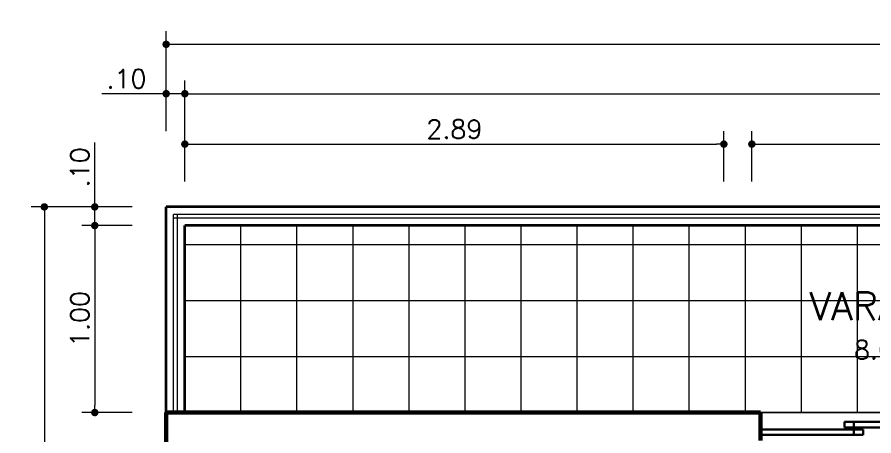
# Model space of a CAD drawing. Header units: millimetres. Extents: x 1127 to 14330, y -137 to 7568.
# Drawn here: x 12123.1 to 12581.7, y 6026.4 to 6250.6 of the extents above; entities that cross this region are included whole.
import ezdxf

# ---------------------------------------------------------------- set-up
doc = ezdxf.new("R2010")
doc.units = ezdxf.units.MM
doc.header["$LTSCALE"] = 0.01
for name, color, linetype, lineweight in [('0.05', 8, 'Continuous', 5), ('0.13', 6, 'Continuous', 13), ('0.20', 7, 'Continuous', 20), ('0.35', 150, 'Continuous', 35), ('0.60', 4, 'Continuous', 60)]:
    doc.layers.add(name, color=color, linetype=linetype, lineweight=lineweight)
doc.styles.add('ROMANS', font='romans.shx')
doc.styles.get("Standard").update_dxf_attribs({"font": 'arial.ttf'})
doc.dimstyles.new('ISO-25', dxfattribs={"dimtxt": 2.5, "dimasz": 2.5, "dimexe": 1.25, "dimexo": 0.625, "dimtad": 1, "dimtxsty": 'Standard', "dimcen": 2.5, "dimadec": 0, "dimazin": 0, "dimtfac": 1, "dimtmove": 0, "dimatfit": 3, "dimfxl": 1, "dimarcsym": 0})

# ---------------------------------------------------------------- blocks, each defined once
blk = doc.blocks.new('_Dot')
at = {"color": 0, "linetype": 'ByBlock', "lineweight": -2}
blk.add_line((-0.5, 0), (-1, 0), dxfattribs=at)
at = {"color": 0, "linetype": 'ByBlock', "const_width": 0.5}
blk.add_lwpolyline([(-0.25, 0, 1), (0.25, 0, 1)], format="xyb", close=True, dxfattribs=at)
blk = doc.blocks.new('*D77')
at = {"layer": '0.13', "transparency": 16777216}
for p, q in [((12184.69, 6138.97), (12157.69, 6138.97)), ((12184.69, 6038.86), (12157.69, 6038.86))]:
    blk.add_line(p, q, dxfattribs=at)
at = {"layer": '0.13', "color": 0, "transparency": 16777216}
blk.add_line((12164.69, 6134.97), (12164.69, 6042.86), dxfattribs=at)
at = {"layer": 'Defpoints', "color": 0, "transparency": 16777216}
for p in [(12202.91, 6138.97), (12164.69, 6038.86), (12202.91, 6038.86)]:
    blk.add_point(p, dxfattribs=at)
at = {"layer": '0.13', "color": 0, "transparency": 16777216, "xscale": 4, "yscale": 4, "zscale": 4}
for p, rotation in [((12164.69, 6138.97), 90), ((12164.69, 6038.86), 270)]:
    blk.add_blockref('_Dot', p, dxfattribs=dict(at, rotation=rotation))
at = {"layer": '0.13', "color": 7, "transparency": 16777216, "insert": (12156.69, 6088.91), "char_height": 10, "attachment_point": 5, "rotation": 90, "style": 'ROMANS'}
blk.add_mtext('1.00', dxfattribs=at)
blk = doc.blocks.new('*D81')
at = {"layer": '0.13', "color": 0, "transparency": 16777216}
for p, q in [((12164.69, 6152.97), (12164.69, 6183.44)), ((12164.69, 6138.97), (12164.69, 6148.97)), ((12164.69, 6134.97), (12164.69, 6130.97))]:
    blk.add_line(p, q, dxfattribs=at)
at = {"layer": '0.13', "transparency": 16777216}
for p, q in [((12184.69, 6148.97), (12157.69, 6148.97)), ((12181.69, 6138.97), (12157.69, 6138.97))]:
    blk.add_line(p, q, dxfattribs=at)
at = {"layer": 'Defpoints', "color": 0, "transparency": 16777216}
for p in [(12202.91, 6148.97), (12164.69, 6138.97), (12184.69, 6138.97)]:
    blk.add_point(p, dxfattribs=at)
at = {"layer": '0.13', "color": 0, "transparency": 16777216, "xscale": 4, "yscale": 4, "zscale": 4}
for p, rotation in [((12164.69, 6148.97), 270), ((12164.69, 6138.97), 90)]:
    blk.add_blockref('_Dot', p, dxfattribs=dict(at, rotation=rotation))
at = {"layer": '0.13', "color": 7, "transparency": 16777216, "insert": (12156.69, 6170.21), "char_height": 10, "attachment_point": 5, "rotation": 90, "style": 'ROMANS'}
blk.add_mtext('.10', dxfattribs=at)
blk = doc.blocks.new('*D82')
at = {"layer": '0.13', "transparency": 16777216}
for p, q in [((12212.91, 6162.58), (12212.91, 6189.58)), ((12501.41, 6162.58), (12501.41, 6189.58))]:
    blk.add_line(p, q, dxfattribs=at)
at = {"layer": '0.13', "color": 0, "transparency": 16777216}
blk.add_line((12216.91, 6182.58), (12497.41, 6182.58), dxfattribs=at)
at = {"layer": 'Defpoints', "color": 0, "transparency": 16777216}
for p in [(12501.41, 6182.58), (12501.41, 6148.97), (12212.91, 6138.97)]:
    blk.add_point(p, dxfattribs=at)
at = {"layer": '0.13', "color": 0, "transparency": 16777216, "xscale": 4, "yscale": 4, "zscale": 4, "rotation": 180}
blk.add_blockref('_Dot', (12212.91, 6182.58), dxfattribs=at)
at = {"layer": '0.13', "color": 0, "transparency": 16777216, "xscale": 4, "yscale": 4, "zscale": 4}
blk.add_blockref('_Dot', (12501.41, 6182.58), dxfattribs=at)
at = {"layer": '0.13', "color": 7, "transparency": 16777216, "insert": (12357.16, 6190.58), "char_height": 10, "attachment_point": 5, "style": 'ROMANS'}
blk.add_mtext('2.89', dxfattribs=at)
blk = doc.blocks.new('*D83')
at = {"layer": '0.13', "transparency": 16777216}
for p, q in [((12516.41, 6162.58), (12516.41, 6189.58)), ((13013.91, 6162.58), (13013.91, 6189.58))]:
    blk.add_line(p, q, dxfattribs=at)
at = {"layer": '0.13', "color": 0, "transparency": 16777216}
blk.add_line((12520.41, 6182.58), (13009.91, 6182.58), dxfattribs=at)
at = {"layer": 'Defpoints', "color": 0, "transparency": 16777216}
for p in [(13013.91, 6182.58), (12516.41, 6023.86), (13013.91, 6023.36)]:
    blk.add_point(p, dxfattribs=at)
at = {"layer": '0.13', "color": 0, "transparency": 16777216, "xscale": 4, "yscale": 4, "zscale": 4, "rotation": 180}
blk.add_blockref('_Dot', (12516.41, 6182.58), dxfattribs=at)
at = {"layer": '0.13', "color": 0, "transparency": 16777216, "xscale": 4, "yscale": 4, "zscale": 4}
blk.add_blockref('_Dot', (13013.91, 6182.58), dxfattribs=at)
at = {"layer": '0.13', "color": 7, "transparency": 16777216, "insert": (12765.16, 6190.58), "char_height": 10, "attachment_point": 5, "style": 'ROMANS'}
blk.add_mtext('4.98', dxfattribs=at)
blk = doc.blocks.new('*D86')
at = {"layer": '0.13', "transparency": 16777216}
for p, q in [((12202.91, 6189.58), (12202.91, 6216.58)), ((12212.91, 6189.58), (12212.91, 6216.58))]:
    blk.add_line(p, q, dxfattribs=at)
at = {"layer": '0.13', "color": 0, "transparency": 16777216}
for p, q in [((12198.91, 6209.58), (12168.43, 6209.58)), ((12212.91, 6209.58), (12202.91, 6209.58)), ((12216.91, 6209.58), (12220.91, 6209.58))]:
    blk.add_line(p, q, dxfattribs=at)
at = {"layer": 'Defpoints', "color": 0, "transparency": 16777216}
for p in [(12212.91, 6209.58), (12202.91, 6144.81), (12212.91, 6134.81)]:
    blk.add_point(p, dxfattribs=at)
at = {"layer": '0.13', "color": 0, "transparency": 16777216, "xscale": 4, "yscale": 4, "zscale": 4}
blk.add_blockref('_Dot', (12202.91, 6209.58), dxfattribs=at)
at = {"layer": '0.13', "color": 0, "transparency": 16777216, "xscale": 4, "yscale": 4, "zscale": 4, "rotation": 180}
blk.add_blockref('_Dot', (12212.91, 6209.58), dxfattribs=at)
at = {"layer": '0.13', "color": 7, "transparency": 16777216, "insert": (12181.67, 6217.58), "char_height": 10, "attachment_point": 5, "style": 'ROMANS'}
blk.add_mtext('.10', dxfattribs=at)
blk = doc.blocks.new('*D87')
at = {"layer": '0.13', "transparency": 16777216}
for p, q in [((12212.91, 6189.58), (12212.91, 6216.58)), ((13013.91, 6189.58), (13013.91, 6216.58))]:
    blk.add_line(p, q, dxfattribs=at)
at = {"layer": '0.13', "color": 0, "transparency": 16777216}
blk.add_line((12216.91, 6209.58), (13009.91, 6209.58), dxfattribs=at)
at = {"layer": 'Defpoints', "color": 0, "transparency": 16777216}
for p in [(13013.91, 6209.58), (13013.91, 6144.81), (12212.91, 6134.81)]:
    blk.add_point(p, dxfattribs=at)
at = {"layer": '0.13', "color": 0, "transparency": 16777216, "xscale": 4, "yscale": 4, "zscale": 4, "rotation": 180}
blk.add_blockref('_Dot', (12212.91, 6209.58), dxfattribs=at)
at = {"layer": '0.13', "color": 0, "transparency": 16777216, "xscale": 4, "yscale": 4, "zscale": 4}
blk.add_blockref('_Dot', (13013.91, 6209.58), dxfattribs=at)
at = {"layer": '0.13', "color": 7, "transparency": 16777216, "insert": (12613.41, 6217.58), "char_height": 10, "attachment_point": 5, "style": 'ROMANS'}
blk.add_mtext('8.01', dxfattribs=at)
blk = doc.blocks.new('*D89')
at = {"layer": '0.13', "transparency": 16777216}
for p, q in [((12202.91, 6216.03), (12202.91, 6243.03)), ((13383.91, 6216.03), (13383.91, 6243.03))]:
    blk.add_line(p, q, dxfattribs=at)
at = {"layer": '0.13', "color": 0, "transparency": 16777216}
blk.add_line((12206.91, 6236.03), (13379.91, 6236.03), dxfattribs=at)
at = {"layer": 'Defpoints', "color": 0, "transparency": 16777216}
for p in [(13383.91, 6236.03), (12202.91, 6122.58), (13383.91, 6122.58)]:
    blk.add_point(p, dxfattribs=at)
at = {"layer": '0.13', "color": 0, "transparency": 16777216, "xscale": 4, "yscale": 4, "zscale": 4, "rotation": 180}
blk.add_blockref('_Dot', (12202.91, 6236.03), dxfattribs=at)
at = {"layer": '0.13', "color": 0, "transparency": 16777216, "xscale": 4, "yscale": 4, "zscale": 4}
blk.add_blockref('_Dot', (13383.91, 6236.03), dxfattribs=at)
at = {"layer": '0.13', "color": 7, "transparency": 16777216, "insert": (12793.41, 6244.03), "char_height": 10, "attachment_point": 5, "style": 'ROMANS'}
blk.add_mtext('11.81', dxfattribs=at)
blk = doc.blocks.new('*D90')
at = {"layer": '0.13', "transparency": 16777216}
for p, q in [((12157.69, 6148.97), (12130.69, 6148.97)), ((12157.69, 5279.97), (12130.69, 5279.97))]:
    blk.add_line(p, q, dxfattribs=at)
at = {"layer": '0.13', "color": 0, "transparency": 16777216}
blk.add_line((12137.69, 6144.97), (12137.69, 5283.97), dxfattribs=at)
at = {"layer": 'Defpoints', "color": 0, "transparency": 16777216}
for p in [(12217.63, 6148.97), (12137.69, 5279.97), (12217.63, 5279.97)]:
    blk.add_point(p, dxfattribs=at)
at = {"layer": '0.13', "color": 0, "transparency": 16777216, "xscale": 4, "yscale": 4, "zscale": 4}
for p, rotation in [((12137.69, 6148.97), 90), ((12137.69, 5279.97), 270)]:
    blk.add_blockref('_Dot', p, dxfattribs=dict(at, rotation=rotation))
at = {"layer": '0.13', "color": 7, "transparency": 16777216, "insert": (12129.69, 5714.47), "char_height": 10, "attachment_point": 5, "rotation": 90, "style": 'ROMANS'}
blk.add_mtext('8.69', dxfattribs=at)

msp = doc.modelspace()

# ---------------------------------------------------------------- hatches: boundary and pattern name
at = {"layer": '0.05'}
h = msp.add_hatch(dxfattribs=at)
h.set_pattern_fill('_USER,_O', color=256, scale=30, double=1, pattern_type=0)
h.set_pattern_definition([(0, (12212.906, 6038.857), (0, 30), []), (90, (12212.906, 6038.857), (-30, 2e-15), [])])
h.paths.add_polyline_path([(12212.906, 6138.968), (12212.906, 6038.857), (12521.025, 6038.857), (12721.025, 6038.857), (13013.906, 6038.857), (13013.906, 6138.968)])

# ---------------------------------------------------------------- linework, layer by layer
at = {"color": 7, "lineweight": 30}
for p, q in [((12676.025, 6033.857), (12566.025, 6033.857)), ((12566.025, 6030.857), (12566.025, 6033.857)), ((12676.025, 6033.857), (12566.025, 6033.857)), ((12566.025, 6030.857), (12566.025, 6033.857)), ((12571.025, 6030.857), (12566.025, 6030.857)), ((12571.025, 6030.857), (12566.025, 6030.857)), ((12571.025, 6030.857), (12571.025, 6033.857)), ((12571.025, 6030.857), (12571.025, 6033.857)), ((12621.025, 6030.857), (12571.025, 6030.857)), ((12621.025, 6030.857), (12571.025, 6030.857)), ((12521.025, 6029.857), (12571.025, 6029.857)), ((12521.025, 6029.857), (12571.025, 6029.857)), ((12571.025, 6026.857), (12521.025, 6026.857)), ((12571.025, 6026.857), (12521.025, 6026.857)), ((12571.025, 6029.857), (12571.025, 6026.857)), ((12571.025, 6029.857), (12576.025, 6029.857)), ((12571.025, 6029.857), (12571.025, 6026.857)), ((12571.025, 6029.857), (12576.025, 6029.857)), ((12576.025, 6026.857), (12571.025, 6026.857)), ((12576.025, 6026.857), (12571.025, 6026.857)), ((12576.025, 6029.857), (12576.025, 6026.857)), ((12576.025, 6029.857), (12576.025, 6026.857))]:
    msp.add_line(p, q, dxfattribs=at)
at = {"layer": '0.13'}
msp.add_line((12721.025, 6038.857), (12521.025, 6038.857), dxfattribs=at)
msp.add_line((12721.025, 6038.857), (12521.025, 6038.857), dxfattribs=at)
at = {"layer": '0.20'}
for p, q in [((12206.906, 6038.857), (12206.906, 6144.968)), ((13013.906, 6144.968), (12206.906, 6144.968)), ((12206.906, 6038.857), (12206.906, 6144.968)), ((13013.906, 6144.968), (12206.906, 6144.968)), ((13013.906, 6142.968), (12206.906, 6142.968)), ((13013.906, 6142.968), (12206.906, 6142.968)), ((12208.906, 6038.857), (12208.906, 6144.968)), ((12208.906, 6038.857), (12208.906, 6144.968))]:
    msp.add_line(p, q, dxfattribs=at)
at = {"layer": '0.35'}
for p, q in [((12202.906, 6038.857), (12202.906, 6148.968)), ((13013.906, 6148.968), (12202.906, 6148.968)), ((12202.906, 6038.857), (12202.906, 6148.968)), ((13013.906, 6148.968), (12202.906, 6148.968)), ((12212.906, 6038.857), (12212.906, 6138.968)), ((13013.906, 6138.968), (12212.906, 6138.968)), ((12212.906, 6038.857), (12212.906, 6138.968)), ((13013.906, 6138.968), (12212.906, 6138.968))]:
    msp.add_line(p, q, dxfattribs=at)
at = {"layer": '0.60'}
for p, q in [((12202.906, 6038.857), (12202.906, 5963.107)), ((12521.025, 6038.857), (12202.906, 6038.857)), ((12202.906, 6038.857), (12202.906, 5963.107)), ((12521.025, 6038.857), (12202.906, 6038.857)), ((12521.025, 6023.857), (12521.025, 6038.857)), ((12521.025, 6023.857), (12521.025, 6038.857))]:
    msp.add_line(p, q, dxfattribs=at)

# ---------------------------------------------------------------- texts
at = {"color": 7, "linetype": 'Continuous', "lineweight": 30, "style": 'ROMANS'}
msp.add_text('VARANDA', height=15, dxfattribs=at).set_placement((12547.244, 6088.353))
at = {"color": 7, "linetype": 'Continuous', "lineweight": 20, "style": 'ROMANS'}
msp.add_text('8.00m²', height=10, dxfattribs=at).set_placement((12571.061, 6067.44))

# ---------------------------------------------------------------- dimensions: what is measured, and where the dimension line sits
at = {"layer": '0.13'}
for base, p1, p2, picture, middle in [((13383.906, 6236.033), (12202.906, 6122.578), (13383.906, 6122.578), '*D89', (12793.406, 6244.033)), ((13013.906, 6209.583), (12212.906, 6134.812), (13013.906, 6144.812), '*D87', (12613.406, 6217.583)), ((12501.405667645, 6182.582915019), (12212.905667628, 6138.968062543), (12501.405667645, 6148.968062543), '*D82', (12357.155667637, 6190.582915019)), ((13013.905667628, 6182.582915019), (12516.405667645, 6023.857373552), (13013.905667628, 6023.357373553), '*D83', (12765.155667636, 6190.582915019))]:
    dim = msp.add_linear_dim(base=base, p1=p1, p2=p2, dimstyle='ISO-25', override={"dimtxt": 10, "dimasz": 4, "dimexe": 7, "dimexo": 3, "dimgap": 3, "dimlfac": 0.01, "dimzin": 0, "dimdsep": 46, "dimtxsty": 'ROMANS', "dimblk1": 'Dot', "dimblk2": 'Dot', "dimsah": 1, "dimdle": 1, "dimclre": 256, "dimclrt": 7, "dimfxl": 20, "dimfxlon": 1, "dimlwd": 65535, "dimlwe": 65535}, dxfattribs=at)
    dim.commit()
    dim.dimension.update_dxf_attribs({"geometry": picture, "text_midpoint": middle})
dim = msp.add_linear_dim(base=(12212.906, 6209.583), p1=(12202.906, 6144.812), p2=(12212.906, 6134.812), dimstyle='ISO-25', override={"dimtxt": 10, "dimasz": 4, "dimexe": 7, "dimexo": 3, "dimgap": 3, "dimlfac": 0.01, "dimzin": 4, "dimdsep": 46, "dimtxsty": 'ROMANS', "dimblk1": 'Dot', "dimblk2": 'Dot', "dimsah": 1, "dimdle": 1, "dimclre": 256, "dimclrt": 7, "dimfxl": 20, "dimfxlon": 1, "dimlwd": 65535, "dimlwe": 65535}, dxfattribs=at)
dim.commit()
dim.dimension.update_dxf_attribs({"geometry": '*D86', "text_midpoint": (12181.668, 6209.583), "dimtype": 160})
dim = msp.add_linear_dim(base=(12164.692, 6138.968), p1=(12202.906, 6148.968), p2=(12184.692, 6138.968), angle=90, dimstyle='ISO-25', override={"dimtxt": 10, "dimasz": 4, "dimexe": 7, "dimexo": 3, "dimgap": 3, "dimlfac": 0.01, "dimzin": 4, "dimdsep": 46, "dimtxsty": 'ROMANS', "dimblk1": 'Dot', "dimblk2": 'Dot', "dimsah": 1, "dimdle": 1, "dimclre": 256, "dimclrt": 7, "dimfxl": 20, "dimfxlon": 1, "dimlwd": 65535, "dimlwe": 65535}, dxfattribs=at)
dim.commit()
dim.dimension.update_dxf_attribs({"geometry": '*D81', "text_midpoint": (12164.692, 6170.206), "dimtype": 160})
for base, p1, p2, picture, middle in [((12137.692, 5279.968), (12217.634, 6148.968), (12217.634, 5279.968), '*D90', (12129.692, 5714.468)), ((12164.692, 6038.857), (12202.906, 6138.968), (12202.906, 6038.857), '*D77', (12156.692, 6088.913))]:
    dim = msp.add_linear_dim(base=base, p1=p1, p2=p2, angle=90, dimstyle='ISO-25', override={"dimtxt": 10, "dimasz": 4, "dimexe": 7, "dimexo": 3, "dimgap": 3, "dimlfac": 0.01, "dimzin": 0, "dimdsep": 46, "dimtxsty": 'ROMANS', "dimblk1": 'Dot', "dimblk2": 'Dot', "dimsah": 1, "dimdle": 1, "dimclre": 256, "dimclrt": 7, "dimfxl": 20, "dimfxlon": 1, "dimlwd": 65535, "dimlwe": 65535}, dxfattribs=at)
    dim.commit()
    dim.dimension.update_dxf_attribs({"geometry": picture, "text_midpoint": middle})

doc.saveas('drawing.dxf')
